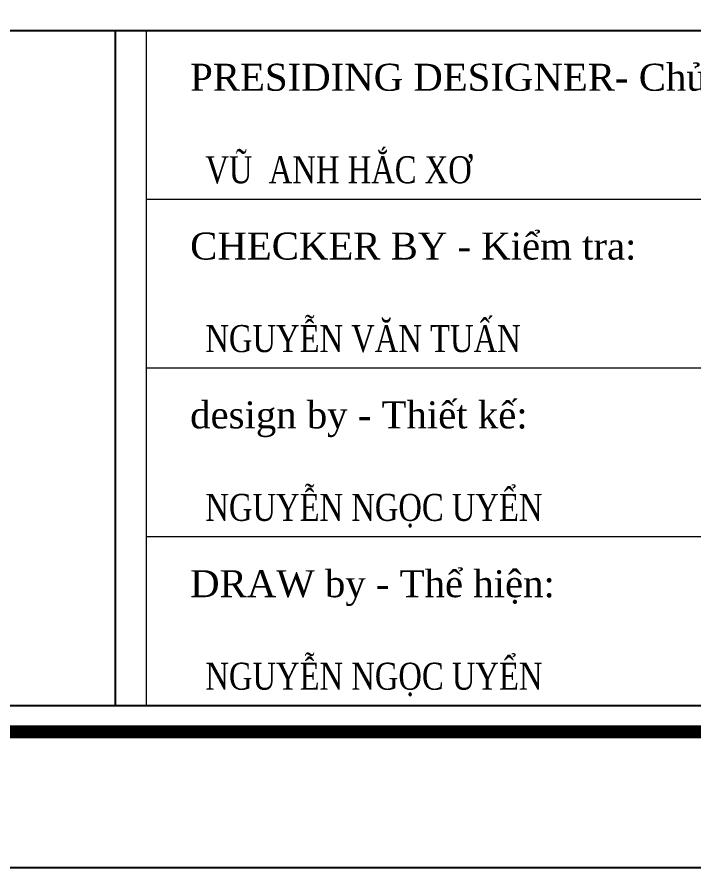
# Model space of a CAD drawing. Header units: inches. Extents: x 315041 to 662841, y -45540 to -35018.
# Drawn here: x 329814.8 to 329859.9, y -37638.9 to -37582.2 of the extents above; entities that cross this region are included whole.
import ezdxf

# ---------------------------------------------------------------- set-up
doc = ezdxf.new("R2010")
doc.units = ezdxf.units.IN
doc.header["$MEASUREMENT"] = 0
doc.layers.add('2', color=2, linetype='Continuous')
doc.layers.add('BAO KHUNG', color=31, linetype='Continuous')
doc.layers.add('Cover text', color=7, linetype='Continuous', true_color=0x52370f)
doc.layers.add('S-Hatch', color=8, linetype='Continuous', lineweight=9)
doc.styles.add('ST3', font='times.ttf', dxfattribs={"width": 0.8})

# ---------------------------------------------------------------- blocks, each defined once
blk = doc.blocks.new('A$C75D82031')
at = {"layer": '2', "color": 157, "linetype": 'Continuous'}
blk.add_lwpolyline([(0, 420), (594, 420), (594, 0), (0, 0)], close=True, dxfattribs=at)
at = {"layer": 'BAO KHUNG', "color": 167, "linetype": 'Continuous', "const_width": 0.871}
blk.add_lwpolyline([(10.588, 9.067), (583.412, 9.067), (583.412, 410.933), (10.588, 410.933)], close=True, dxfattribs=at)
at = {"layer": 'BAO KHUNG', "color": 7}
for points in [[(144.951, 55.81), (285.801, 55.81), (285.801, 10.81), (144.951, 10.81)], [(211.893, 55.81), (474.138, 55.81), (474.138, 10.81), (211.893, 10.81)]]:
    blk.add_lwpolyline(points, close=True, dxfattribs=at)
at = {"layer": 'S-Hatch'}
for p, q in [((213.954, 10.81), (213.954, 55.81)), ((285.801, 44.56), (213.954, 44.56)), ((285.801, 33.31), (213.954, 33.31)), ((285.801, 22.06), (213.954, 22.06))]:
    blk.add_line(p, q, dxfattribs=at)
at = {"layer": 'BAO KHUNG', "color": 7, "linetype": 'Continuous', "style": 'ST3'}
for s, p in [('PRESIDING DESIGNER- Chủ trì TK:', (216.863, 51.797)), ('CHECKER BY - Kiểm tra:', (216.863, 40.547)), ('design by - Thiết kế:', (216.863, 29.297)), ('DRAW by - Thể hiện:', (216.863, 18.047))]:
    blk.add_text(s, height=1.8, dxfattribs=at).set_placement(p)
at = {"layer": 'Cover text', "linetype": 'Continuous', "style": 'ST3', "width": 0.8}
for s, p in [('VŨ  ANH HẮC XƠ', (217.877, 45.631)), ('NGUYỄN VĂN TUẤN', (217.877, 34.381)), ('NGUYỄN NGỌC UYỂN', (217.877, 23.131)), ('NGUYỄN NGỌC UYỂN', (217.877, 11.881))]:
    blk.add_text(s, height=1.8, dxfattribs=at).set_placement(p)

msp = doc.modelspace()

# ---------------------------------------------------------------- block references
at = {"color": 1}
msp.add_blockref('A$C75D82031', (329609.4423, -37638.9242), dxfattribs=at)

doc.saveas('drawing.dxf')
